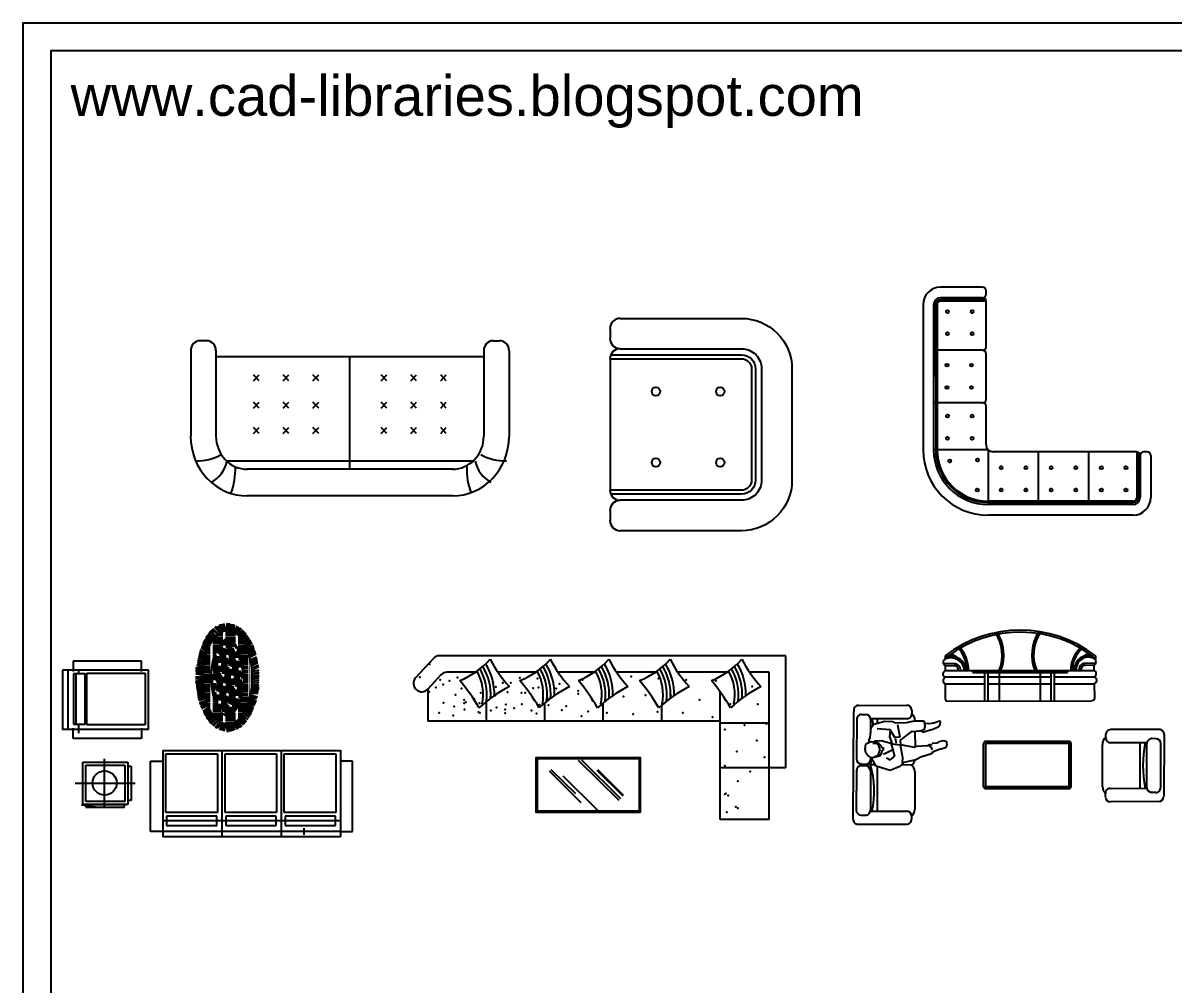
# Model space of a CAD drawing. Header units: inches. Extents: x -0.4 to 42.1, y 14 to 38.8.
# Drawn here: x -0.4 to 13.48, y 27.17 to 38.77 of the extents above; entities that cross this region are included whole.
import ezdxf

# ---------------------------------------------------------------- set-up
doc = ezdxf.new("R2010")
doc.units = ezdxf.units.IN
doc.header["$MEASUREMENT"] = 0
for name, color, linetype in [('02', 2, 'Continuous'), ('4', 4, 'Continuous'), ('kadrbm', 4, 'Continuous')]:
    doc.layers.add(name, color=color, linetype=linetype)
doc.styles.add('bmmm', font='swissel.ttf')

# ---------------------------------------------------------------- blocks, each defined once
blk = doc.blocks.new('kadrbm')
at = {"layer": 'kadrbm', "color": 4}
blk.add_lwpolyline([(0, 0), (0, 24.797), (21, 24.797), (21, 0), (0, 0)], close=True, dxfattribs=at)
blk.add_lwpolyline([(20.663, 0.326), (20.663, 24.46), (0.337, 24.46), (0.337, 0.326), (20.663, 0.326)], dxfattribs=at)
at = {"layer": 'kadrbm', "color": 211, "true_color": 0xf674fb, "style": 'bmmm'}
blk.add_text('www.cad-libraries.blogspot.com', height=0.48513, dxfattribs=at).set_placement((0.573, 23.677))

msp = doc.modelspace()

# ---------------------------------------------------------------- linework, layer by layer
at = {"layer": '02'}
for p, q in [((11.172, 35.582), (10.665, 35.582)), ((11.214, 35.497), (11.214, 35.54)), ((11.172, 35.455), (10.665, 35.455)), ((11.214, 35.43), (10.665, 35.43)), ((11.214, 35.413), (10.665, 35.413)), ((11.214, 34.864), (11.214, 35.413)), ((10.454, 35.371), (10.455, 33.617)), ((10.581, 35.371), (10.581, 33.617)), ((10.606, 35.371), (10.607, 33.617)), ((10.623, 35.371), (10.624, 33.617)), ((6.68, 35.084), (6.68, 34.963)), ((1.813, 34.937), (1.736, 34.937)), ((5.271, 34.937), (5.348, 34.937)), ((1.622, 34.817), (1.622, 33.785)), ((1.927, 34.745), (5.157, 34.745)), ((5.462, 34.817), (5.462, 33.785)), ((6.68, 34.719), (6.68, 33.134)), ((11.172, 34.822), (10.581, 34.822)), ((11.214, 34.23), (11.214, 34.779)), ((11.172, 34.188), (10.581, 34.188)), ((11.214, 33.681), (11.214, 34.146)), ((11.239, 33.621), (10.576, 33.621)), ((11.239, 33.621), (11.239, 32.96)), ((13.031, 33.597), (11.299, 33.597)), ((11.844, 33.597), (11.844, 32.96)), ((12.449, 33.597), (12.449, 32.96)), ((13.031, 33.597), (13.031, 33.045)), ((13.048, 33.593), (13.048, 33.045)), ((13.158, 33.597), (13.115, 33.597)), ((13.073, 33.554), (13.073, 33.045)), ((13.2, 33.554), (13.2, 33.045)), ((4.779, 33.065), (2.305, 33.065)), ((12.989, 33.002), (11.239, 33.002)), ((12.989, 32.985), (11.239, 32.985)), ((12.989, 32.96), (11.239, 32.96)), ((6.68, 32.89), (6.68, 32.766)), ((12.989, 32.833), (11.243, 32.833)), ((1.994, 31.43), (1.973, 31.515)), ((2.002, 31.429), (1.982, 31.515)), ((2.009, 31.431), (1.989, 31.517)), ((2.016, 31.431), (1.995, 31.516)), ((2.024, 31.432), (2.003, 31.517)), ((2.043, 31.443), (2.023, 31.528)), ((2.051, 31.447), (2.064, 31.534)), ((2.074, 31.442), (2.087, 31.529)), ((2.088, 31.438), (2.101, 31.525)), ((2.109, 31.432), (2.122, 31.519)), ((2.12, 31.432), (2.133, 31.519)), ((2.124, 31.433), (2.137, 31.521)), ((1.888, 31.323), (1.818, 31.377)), ((1.899, 31.342), (1.829, 31.396)), ((1.906, 31.354), (1.836, 31.408)), ((1.919, 31.374), (1.849, 31.428)), ((1.926, 31.377), (1.864, 31.44)), ((1.944, 31.392), (1.883, 31.455)), ((1.955, 31.401), (1.894, 31.464)), ((1.973, 31.414), (1.912, 31.477)), ((1.979, 31.422), (1.918, 31.486)), ((1.981, 31.426), (1.92, 31.49)), ((2.009, 31.384), (1.937, 31.384)), ((1.996, 31.421), (1.945, 31.493)), ((2.009, 31.409), (1.969, 31.409)), ((2.027, 31.434), (2.024, 31.434)), ((2.027, 31.409), (2.024, 31.409)), ((2.027, 31.384), (2.024, 31.384)), ((2.11, 31.434), (2.042, 31.434)), ((2.162, 31.409), (2.042, 31.409)), ((2.162, 31.384), (2.042, 31.384)), ((2.138, 31.422), (2.151, 31.509)), ((2.141, 31.423), (2.185, 31.499)), ((2.147, 31.417), (2.191, 31.493)), ((2.153, 31.413), (2.198, 31.489)), ((2.158, 31.408), (2.202, 31.484)), ((2.164, 31.404), (2.208, 31.48)), ((2.179, 31.384), (2.177, 31.384)), ((2.185, 31.393), (2.23, 31.469)), ((2.186, 31.398), (2.23, 31.474)), ((2.193, 31.384), (2.253, 31.448)), ((2.198, 31.375), (2.258, 31.44)), ((2.211, 31.368), (2.271, 31.432)), ((2.223, 31.355), (2.276, 31.426)), ((2.229, 31.35), (2.281, 31.421)), ((2.239, 31.335), (2.292, 31.411)), ((2.241, 31.329), (2.313, 31.381)), ((1.82, 31.183), (1.747, 31.234)), ((1.827, 31.203), (1.755, 31.253)), ((1.832, 31.217), (1.76, 31.267)), ((1.84, 31.238), (1.768, 31.288)), ((1.845, 31.251), (1.773, 31.301)), ((1.851, 31.265), (1.781, 31.319)), ((1.855, 31.271), (1.786, 31.325)), ((1.859, 31.279), (1.789, 31.333)), ((1.873, 31.295), (1.803, 31.349)), ((1.876, 31.314), (1.806, 31.368)), ((1.88, 31.316), (1.81, 31.369)), ((1.857, 31.234), (1.838, 31.234)), ((1.857, 31.259), (1.849, 31.259)), ((1.874, 31.284), (1.872, 31.284)), ((1.874, 31.259), (1.872, 31.259)), ((1.874, 31.234), (1.872, 31.234)), ((2.162, 31.309), (1.889, 31.309)), ((1.981, 31.284), (1.889, 31.284)), ((1.963, 31.259), (1.889, 31.259)), ((2.002, 31.233), (1.889, 31.234)), ((2.009, 31.334), (1.894, 31.334)), ((2.009, 31.359), (1.913, 31.359)), ((1.964, 31.157), (1.964, 31.259)), ((1.983, 31.081), (1.983, 31.286)), ((2.145, 31.29), (1.986, 31.29)), ((2.002, 31.005), (2.002, 31.307)), ((2.16, 31.271), (2.002, 31.271)), ((2.021, 30.928), (2.021, 31.233)), ((2.027, 31.359), (2.024, 31.359)), ((2.027, 31.334), (2.024, 31.334)), ((2.078, 31.328), (2.028, 31.328)), ((2.04, 31.309), (2.04, 31.334)), ((2.162, 31.359), (2.042, 31.359)), ((2.059, 31.233), (2.059, 31.34)), ((2.078, 31.157), (2.078, 31.339)), ((2.172, 31.252), (2.078, 31.252)), ((2.162, 31.334), (2.093, 31.334)), ((2.097, 31.081), (2.097, 31.332)), ((2.116, 31.005), (2.116, 31.309)), ((2.135, 30.928), (2.135, 31.233)), ((2.162, 31.284), (2.15, 31.284)), ((2.183, 31.233), (2.154, 31.233)), ((2.173, 31.233), (2.173, 31.251)), ((2.179, 31.359), (2.177, 31.359)), ((2.179, 31.334), (2.177, 31.334)), ((2.179, 31.309), (2.177, 31.309)), ((2.179, 31.284), (2.177, 31.284)), ((2.179, 31.259), (2.177, 31.259)), ((2.218, 31.359), (2.194, 31.359)), ((2.238, 31.334), (2.194, 31.334)), ((2.255, 31.309), (2.194, 31.309)), ((2.269, 31.284), (2.194, 31.284)), ((2.282, 31.259), (2.194, 31.259)), ((2.293, 31.234), (2.194, 31.234)), ((2.253, 31.309), (2.325, 31.36)), ((2.26, 31.297), (2.332, 31.348)), ((2.271, 31.277), (2.342, 31.329)), ((2.278, 31.27), (2.35, 31.321)), ((2.282, 31.268), (2.353, 31.319)), ((2.286, 31.257), (2.357, 31.308)), ((2.294, 31.239), (2.366, 31.291)), ((2.299, 31.228), (2.378, 31.267)), ((2.304, 31.209), (2.383, 31.248)), ((2.309, 31.196), (2.388, 31.235)), ((1.79, 31.069), (1.712, 31.11)), ((1.795, 31.089), (1.717, 31.13)), ((1.799, 31.104), (1.721, 31.145)), ((1.804, 31.126), (1.726, 31.167)), ((1.808, 31.139), (1.73, 31.18)), ((1.813, 31.162), (1.736, 31.204)), ((1.857, 31.109), (1.797, 31.109)), ((1.857, 31.134), (1.804, 31.134)), ((1.857, 31.159), (1.811, 31.159)), ((1.857, 31.184), (1.819, 31.184)), ((1.857, 31.209), (1.828, 31.209)), ((1.874, 31.209), (1.872, 31.209)), ((1.874, 31.184), (1.872, 31.184)), ((1.874, 31.159), (1.872, 31.159)), ((1.874, 31.134), (1.872, 31.134)), ((1.874, 31.109), (1.872, 31.109)), ((1.936, 31.209), (1.889, 31.209)), ((1.925, 31.184), (1.889, 31.184)), ((1.916, 31.159), (1.889, 31.159)), ((1.908, 31.134), (1.889, 31.134)), ((1.901, 31.109), (1.889, 31.109)), ((2.078, 31.1), (1.898, 31.1)), ((2.002, 31.119), (1.903, 31.119)), ((1.906, 30.928), (1.906, 31.129)), ((1.925, 31.138), (1.909, 31.138)), ((2.209, 31.176), (1.925, 31.176)), ((1.925, 30.852), (1.925, 31.157)), ((2.154, 31.195), (1.93, 31.195)), ((2.078, 31.214), (1.939, 31.214)), ((2.216, 31.157), (2.002, 31.157)), ((2.04, 30.852), (2.04, 31.157)), ((2.222, 31.138), (2.078, 31.138)), ((2.154, 30.852), (2.154, 31.157)), ((2.228, 31.119), (2.154, 31.119)), ((2.192, 31.157), (2.192, 31.215)), ((2.303, 31.209), (2.195, 31.209)), ((2.312, 31.184), (2.206, 31.184)), ((2.211, 31.081), (2.211, 31.17)), ((2.314, 31.159), (2.215, 31.159)), ((2.314, 31.134), (2.224, 31.134)), ((2.23, 31.005), (2.23, 31.111)), ((2.233, 31.1), (2.23, 31.1)), ((2.314, 31.109), (2.231, 31.109)), ((2.314, 31.177), (2.393, 31.216)), ((2.321, 31.163), (2.401, 31.202)), ((2.326, 31.141), (2.405, 31.18)), ((2.327, 31.144), (2.406, 31.183)), ((2.332, 31.109), (2.329, 31.109)), ((2.331, 31.122), (2.41, 31.161)), ((2.338, 31.087), (2.417, 31.126)), ((2.343, 31.068), (2.422, 31.107)), ((2.343, 31.061), (2.423, 31.099)), ((1.113, 30.964), (0.075, 30.964)), ((0.075, 30.964), (0.075, 30.249)), ((0.144, 30.249), (0.144, 30.964)), ((1.029, 31.072), (0.206, 31.072)), ((0.206, 31.072), (0.206, 30.948)), ((0.272, 30.918), (0.272, 30.964)), ((1.029, 30.948), (1.029, 31.072)), ((1.113, 30.249), (1.113, 30.964)), ((1.771, 30.946), (1.684, 30.964)), ((1.772, 30.965), (1.685, 30.983)), ((1.771, 30.96), (1.685, 30.978)), ((1.772, 30.978), (1.686, 30.997)), ((1.774, 30.984), (1.696, 31.025)), ((1.778, 30.995), (1.701, 31.036)), ((1.783, 31.019), (1.705, 31.06)), ((1.784, 31.044), (1.706, 31.085)), ((1.857, 30.959), (1.774, 30.959)), ((1.857, 30.984), (1.777, 30.984)), ((1.857, 31.009), (1.779, 31.009)), ((1.857, 31.034), (1.783, 31.034)), ((1.857, 31.059), (1.787, 31.059)), ((1.857, 31.084), (1.792, 31.084)), ((1.874, 31.084), (1.872, 31.084)), ((1.874, 31.059), (1.872, 31.059)), ((1.874, 31.034), (1.872, 31.034)), ((1.874, 31.009), (1.872, 31.009)), ((1.874, 30.984), (1.872, 30.984)), ((1.874, 30.959), (1.872, 30.959)), ((2.154, 30.966), (1.875, 30.966)), ((2.078, 30.986), (1.877, 30.986)), ((2.002, 31.005), (1.88, 31.005)), ((1.925, 31.024), (1.882, 31.024)), ((1.887, 31.005), (1.887, 31.051)), ((1.894, 31.084), (1.889, 31.084)), ((2.154, 31.081), (1.893, 31.081)), ((2.23, 31.062), (1.925, 31.062)), ((1.944, 30.776), (1.944, 31.081)), ((1.964, 30.7), (1.964, 31.005)), ((2.246, 31.043), (2.002, 31.043)), ((2.059, 30.776), (2.059, 31.081)), ((2.249, 31.024), (2.078, 31.024)), ((2.078, 30.7), (2.078, 31.005)), ((2.252, 31.005), (2.154, 31.005)), ((2.173, 30.776), (2.173, 31.081)), ((2.192, 30.7), (2.192, 31.005)), ((2.314, 30.984), (2.23, 30.986)), ((2.314, 31.084), (2.237, 31.084)), ((2.314, 31.059), (2.242, 31.059)), ((2.314, 31.034), (2.247, 31.034)), ((2.249, 30.928), (2.249, 31.021)), ((2.314, 31.009), (2.251, 31.009)), ((2.314, 30.959), (2.257, 30.959)), ((2.332, 31.084), (2.329, 31.084)), ((2.332, 31.059), (2.329, 31.059)), ((2.332, 31.034), (2.329, 31.034)), ((2.332, 31.009), (2.329, 31.009)), ((2.332, 30.984), (2.329, 30.984)), ((2.332, 30.959), (2.329, 30.959)), ((2.348, 31.034), (2.347, 31.034)), ((2.352, 31.009), (2.347, 31.009)), ((2.355, 30.984), (2.347, 30.984)), ((2.357, 30.959), (2.347, 30.959)), ((2.349, 31.042), (2.428, 31.08)), ((2.349, 31.034), (2.428, 31.073)), ((2.354, 31.015), (2.433, 31.054)), ((2.359, 30.987), (2.438, 31.026)), ((2.361, 30.948), (2.447, 30.969)), ((2.364, 30.968), (2.444, 31.007)), ((0.351, 30.918), (0.21, 30.918)), ((0.21, 30.918), (0.21, 30.311)), ((0.242, 30.311), (0.242, 30.916)), ((0.351, 30.311), (0.351, 30.918)), ((0.369, 30.927), (1.075, 30.927)), ((0.369, 30.305), (0.369, 30.927)), ((1.075, 30.927), (1.075, 30.305)), ((1.767, 30.884), (1.679, 30.88)), ((1.764, 30.845), (1.679, 30.822)), ((1.769, 30.86), (1.681, 30.856)), ((1.767, 30.83), (1.682, 30.807)), ((1.772, 30.87), (1.683, 30.866)), ((1.768, 30.849), (1.683, 30.825)), ((1.768, 30.823), (1.683, 30.799)), ((1.771, 30.929), (1.685, 30.947)), ((1.772, 30.901), (1.686, 30.92)), ((1.773, 30.915), (1.687, 30.933)), ((1.857, 30.884), (1.771, 30.884)), ((1.857, 30.859), (1.771, 30.859)), ((1.857, 30.909), (1.772, 30.909)), ((1.857, 30.834), (1.772, 30.834)), ((1.857, 30.934), (1.773, 30.934)), ((2.002, 30.89), (1.871, 30.89)), ((2.078, 30.871), (1.871, 30.871)), ((2.154, 30.852), (1.871, 30.852)), ((1.873, 30.934), (1.872, 30.934)), ((1.925, 30.909), (1.872, 30.909)), ((1.872, 30.834), (1.872, 30.834)), ((1.887, 30.701), (1.887, 30.852)), ((2.23, 30.947), (1.925, 30.947)), ((2.23, 30.833), (1.925, 30.833)), ((1.983, 30.624), (1.983, 30.928)), ((2.259, 30.928), (2.002, 30.928)), ((2.002, 30.547), (2.002, 30.852)), ((2.314, 30.909), (2.078, 30.909)), ((2.097, 30.624), (2.097, 30.928)), ((2.116, 30.547), (2.116, 30.852)), ((2.26, 30.89), (2.154, 30.89)), ((2.211, 30.624), (2.211, 30.928)), ((2.26, 30.871), (2.23, 30.871)), ((2.23, 30.641), (2.23, 30.852)), ((2.314, 30.934), (2.258, 30.934)), ((2.314, 30.834), (2.259, 30.834)), ((2.314, 30.884), (2.26, 30.884)), ((2.314, 30.859), (2.26, 30.859)), ((2.332, 30.934), (2.329, 30.934)), ((2.332, 30.909), (2.329, 30.909)), ((2.332, 30.884), (2.329, 30.884)), ((2.332, 30.859), (2.329, 30.859)), ((2.332, 30.834), (2.329, 30.834)), ((2.359, 30.934), (2.347, 30.934)), ((2.36, 30.909), (2.347, 30.909)), ((2.36, 30.884), (2.347, 30.884)), ((2.36, 30.859), (2.347, 30.859)), ((2.359, 30.834), (2.347, 30.834)), ((2.361, 30.924), (2.447, 30.945)), ((2.361, 30.91), (2.447, 30.931)), ((2.361, 30.888), (2.447, 30.909)), ((2.361, 30.872), (2.447, 30.894)), ((2.361, 30.852), (2.447, 30.873)), ((2.361, 30.826), (2.447, 30.847)), ((2.361, 30.802), (2.447, 30.823)), ((11.055, 30.934), (11.055, 30.954)), ((11.055, 30.954), (12.195, 30.954)), ((11.055, 30.934), (12.195, 30.934)), ((11.201, 30.59), (11.201, 30.934)), ((11.241, 30.59), (11.241, 30.934)), ((12.001, 30.592), (12.001, 30.934)), ((12.041, 30.592), (12.041, 30.934)), ((12.195, 30.934), (12.195, 30.954)), ((1.77, 30.805), (1.683, 30.791)), ((1.775, 30.782), (1.687, 30.768)), ((1.776, 30.791), (1.689, 30.778)), ((1.775, 30.776), (1.691, 30.751)), ((1.777, 30.762), (1.692, 30.737)), ((1.777, 30.754), (1.695, 30.721)), ((1.78, 30.757), (1.699, 30.725)), ((1.781, 30.739), (1.699, 30.706)), ((1.786, 30.716), (1.702, 30.691)), ((1.788, 30.702), (1.703, 30.677)), ((1.788, 30.689), (1.703, 30.664)), ((1.79, 30.686), (1.706, 30.661)), ((1.857, 30.809), (1.773, 30.809)), ((1.857, 30.784), (1.775, 30.784)), ((1.857, 30.759), (1.778, 30.759)), ((1.857, 30.734), (1.781, 30.734)), ((1.857, 30.709), (1.784, 30.709)), ((1.857, 30.684), (1.789, 30.684)), ((1.873, 30.809), (1.872, 30.809)), ((1.874, 30.784), (1.872, 30.784)), ((1.874, 30.759), (1.872, 30.759)), ((1.874, 30.734), (1.872, 30.734)), ((1.874, 30.709), (1.872, 30.709)), ((1.874, 30.684), (1.872, 30.684)), ((1.925, 30.795), (1.874, 30.795)), ((2.002, 30.776), (1.876, 30.776)), ((2.078, 30.757), (1.878, 30.757)), ((2.154, 30.738), (1.881, 30.738)), ((1.891, 30.684), (1.889, 30.684)), ((1.925, 30.681), (1.891, 30.681)), ((1.906, 30.623), (1.906, 30.776)), ((2.23, 30.719), (1.925, 30.719)), ((1.925, 30.568), (1.925, 30.7)), ((2.258, 30.814), (2.002, 30.814)), ((2.244, 30.7), (2.002, 30.7)), ((2.021, 30.471), (2.021, 30.776)), ((2.04, 30.418), (2.04, 30.7)), ((2.257, 30.795), (2.078, 30.795)), ((2.24, 30.681), (2.078, 30.681)), ((2.135, 30.471), (2.135, 30.776)), ((2.255, 30.776), (2.154, 30.776)), ((2.154, 30.473), (2.154, 30.7)), ((2.253, 30.757), (2.23, 30.757)), ((2.314, 30.684), (2.241, 30.684)), ((2.314, 30.709), (2.246, 30.709)), ((2.249, 30.731), (2.249, 30.776)), ((2.314, 30.734), (2.25, 30.734)), ((2.314, 30.759), (2.253, 30.759)), ((2.314, 30.784), (2.256, 30.784)), ((2.314, 30.809), (2.258, 30.809)), ((2.332, 30.809), (2.329, 30.809)), ((2.332, 30.784), (2.329, 30.784)), ((2.332, 30.759), (2.329, 30.759)), ((2.332, 30.734), (2.329, 30.734)), ((2.332, 30.709), (2.329, 30.709)), ((2.332, 30.684), (2.329, 30.684)), ((2.343, 30.686), (2.431, 30.683)), ((2.346, 30.699), (2.434, 30.696)), ((2.358, 30.809), (2.347, 30.809)), ((2.356, 30.784), (2.347, 30.784)), ((2.354, 30.759), (2.347, 30.759)), ((2.351, 30.734), (2.347, 30.734)), ((2.347, 30.709), (2.347, 30.709)), ((2.35, 30.712), (2.438, 30.709)), ((2.353, 30.725), (2.441, 30.722)), ((2.358, 30.742), (2.446, 30.739)), ((2.359, 30.778), (2.445, 30.799)), ((2.359, 30.747), (2.447, 30.744)), ((2.361, 30.766), (2.447, 30.787)), ((2.361, 30.761), (2.449, 30.758)), ((1.791, 30.671), (1.707, 30.646)), ((1.792, 30.659), (1.709, 30.63)), ((1.795, 30.638), (1.712, 30.608)), ((1.796, 30.646), (1.713, 30.616)), ((1.798, 30.631), (1.715, 30.601)), ((1.802, 30.623), (1.719, 30.593)), ((1.728, 30.569), (1.809, 30.602)), ((1.73, 30.562), (1.811, 30.595)), ((1.734, 30.548), (1.815, 30.58)), ((1.816, 30.56), (1.739, 30.518)), ((1.826, 30.549), (1.749, 30.507)), ((1.828, 30.54), (1.751, 30.498)), ((1.857, 30.659), (1.794, 30.659)), ((1.857, 30.634), (1.8, 30.634)), ((1.857, 30.609), (1.806, 30.609)), ((1.857, 30.584), (1.814, 30.584)), ((1.857, 30.559), (1.822, 30.559)), ((1.874, 30.659), (1.872, 30.659)), ((1.874, 30.634), (1.872, 30.634)), ((1.874, 30.609), (1.872, 30.609)), ((1.874, 30.584), (1.872, 30.584)), ((1.874, 30.559), (1.872, 30.559)), ((2.002, 30.662), (1.889, 30.659)), ((1.903, 30.634), (1.889, 30.634)), ((1.911, 30.609), (1.889, 30.609)), ((1.919, 30.584), (1.889, 30.584)), ((1.929, 30.559), (1.889, 30.559)), ((2.078, 30.643), (1.901, 30.643)), ((2.154, 30.624), (1.906, 30.624)), ((2.219, 30.605), (1.925, 30.605)), ((2.002, 30.547), (1.934, 30.547)), ((1.944, 30.526), (1.944, 30.624)), ((1.964, 30.493), (1.964, 30.547)), ((2.314, 30.584), (2.002, 30.585)), ((2.059, 30.412), (2.059, 30.624)), ((2.205, 30.566), (2.078, 30.566)), ((2.078, 30.413), (2.078, 30.547)), ((2.314, 30.659), (2.154, 30.662)), ((2.197, 30.547), (2.154, 30.547)), ((2.173, 30.501), (2.173, 30.624)), ((2.192, 30.537), (2.192, 30.547)), ((2.309, 30.559), (2.202, 30.559)), ((2.314, 30.609), (2.221, 30.609)), ((2.314, 30.634), (2.228, 30.634)), ((2.231, 30.643), (2.23, 30.643)), ((2.303, 30.541), (2.375, 30.49)), ((2.308, 30.559), (2.38, 30.508)), ((2.312, 30.57), (2.393, 30.536)), ((2.313, 30.58), (2.394, 30.546)), ((2.322, 30.592), (2.403, 30.557)), ((2.328, 30.609), (2.405, 30.565)), ((2.332, 30.659), (2.329, 30.659)), ((2.332, 30.634), (2.329, 30.634)), ((2.331, 30.615), (2.408, 30.572)), ((2.334, 30.634), (2.411, 30.59)), ((2.336, 30.655), (2.42, 30.63)), ((2.336, 30.645), (2.42, 30.62)), ((2.337, 30.629), (2.414, 30.586)), ((2.343, 30.667), (2.428, 30.642)), ((1.837, 30.52), (1.768, 30.466)), ((1.845, 30.499), (1.775, 30.445)), ((1.848, 30.492), (1.779, 30.438)), ((1.851, 30.486), (1.781, 30.432)), ((1.855, 30.48), (1.786, 30.426)), ((1.859, 30.472), (1.789, 30.418)), ((1.873, 30.455), (1.803, 30.402)), ((1.876, 30.437), (1.806, 30.383)), ((1.88, 30.435), (1.81, 30.381)), ((1.888, 30.428), (1.818, 30.374)), ((1.899, 30.409), (1.829, 30.355)), ((1.857, 30.534), (1.831, 30.534)), ((1.857, 30.509), (1.842, 30.509)), ((1.857, 30.484), (1.854, 30.484)), ((1.874, 30.534), (1.872, 30.534)), ((1.874, 30.509), (1.872, 30.509)), ((1.874, 30.484), (1.872, 30.484)), ((1.874, 30.459), (1.872, 30.459)), ((1.941, 30.534), (1.889, 30.534)), ((2.154, 30.509), (1.889, 30.509)), ((1.969, 30.484), (1.889, 30.484)), ((1.989, 30.459), (1.889, 30.459)), ((2.009, 30.434), (1.889, 30.434)), ((2.009, 30.409), (1.9, 30.409)), ((2.078, 30.528), (1.943, 30.528)), ((2.166, 30.49), (1.965, 30.49)), ((1.983, 30.466), (1.983, 30.471)), ((2.153, 30.471), (2.002, 30.471)), ((2.027, 30.409), (2.024, 30.409)), ((2.162, 30.409), (2.042, 30.409)), ((2.078, 30.414), (2.05, 30.414)), ((2.137, 30.452), (2.078, 30.452)), ((2.097, 30.42), (2.097, 30.471)), ((2.162, 30.434), (2.117, 30.434)), ((2.162, 30.459), (2.143, 30.459)), ((2.179, 30.509), (2.177, 30.509)), ((2.179, 30.484), (2.177, 30.484)), ((2.179, 30.459), (2.177, 30.459)), ((2.179, 30.434), (2.177, 30.434)), ((2.179, 30.409), (2.177, 30.409)), ((2.3, 30.534), (2.194, 30.534)), ((2.289, 30.509), (2.194, 30.509)), ((2.277, 30.484), (2.194, 30.484)), ((2.264, 30.459), (2.194, 30.459)), ((2.249, 30.434), (2.194, 30.434)), ((2.231, 30.409), (2.194, 30.409)), ((2.229, 30.401), (2.281, 30.33)), ((2.239, 30.416), (2.291, 30.345)), ((2.24, 30.411), (2.292, 30.34)), ((2.241, 30.421), (2.313, 30.37)), ((2.253, 30.442), (2.325, 30.391)), ((2.26, 30.454), (2.332, 30.402)), ((2.271, 30.474), (2.342, 30.422)), ((2.278, 30.481), (2.35, 30.43)), ((2.282, 30.483), (2.353, 30.432)), ((2.284, 30.502), (2.356, 30.45)), ((2.29, 30.514), (2.362, 30.463)), ((2.293, 30.523), (2.365, 30.471)), ((2.297, 30.529), (2.369, 30.477)), ((2.3, 30.535), (2.371, 30.483)), ((0.206, 30.141), (0.206, 30.265)), ((0.21, 30.311), (0.351, 30.311)), ((0.272, 30.204), (0.272, 30.311)), ((1.075, 30.305), (0.369, 30.305)), ((1.029, 30.265), (1.029, 30.141)), ((1.906, 30.397), (1.836, 30.343)), ((1.919, 30.377), (1.849, 30.323)), ((1.926, 30.374), (1.864, 30.311)), ((1.944, 30.359), (1.883, 30.296)), ((1.955, 30.35), (1.894, 30.287)), ((1.973, 30.337), (1.912, 30.274)), ((1.979, 30.328), (1.918, 30.265)), ((1.981, 30.325), (1.92, 30.261)), ((2.009, 30.384), (1.921, 30.384)), ((1.996, 30.33), (1.945, 30.258)), ((2.009, 30.359), (1.948, 30.359)), ((1.994, 30.321), (1.973, 30.236)), ((2.002, 30.322), (1.982, 30.236)), ((2.009, 30.334), (1.984, 30.334)), ((2.009, 30.32), (1.989, 30.234)), ((2.016, 30.32), (1.995, 30.234)), ((2.024, 30.319), (2.003, 30.234)), ((2.043, 30.308), (2.023, 30.223)), ((2.027, 30.384), (2.024, 30.384)), ((2.027, 30.359), (2.024, 30.359)), ((2.027, 30.334), (2.024, 30.334)), ((2.162, 30.384), (2.042, 30.384)), ((2.162, 30.359), (2.042, 30.359)), ((2.148, 30.334), (2.042, 30.334)), ((2.051, 30.304), (2.064, 30.216)), ((2.074, 30.309), (2.087, 30.222)), ((2.088, 30.313), (2.101, 30.225)), ((2.109, 30.319), (2.122, 30.232)), ((2.12, 30.319), (2.133, 30.232)), ((2.138, 30.329), (2.151, 30.242)), ((2.141, 30.328), (2.185, 30.252)), ((2.147, 30.334), (2.191, 30.258)), ((2.153, 30.338), (2.198, 30.262)), ((2.158, 30.343), (2.202, 30.267)), ((2.164, 30.347), (2.208, 30.271)), ((2.179, 30.384), (2.177, 30.384)), ((2.179, 30.359), (2.177, 30.359)), ((2.185, 30.358), (2.23, 30.282)), ((2.186, 30.353), (2.23, 30.277)), ((2.193, 30.367), (2.253, 30.303)), ((2.21, 30.384), (2.194, 30.384)), ((2.198, 30.375), (2.258, 30.311)), ((2.211, 30.383), (2.271, 30.318)), ((2.223, 30.395), (2.276, 30.325)), ((1.113, 30.249), (0.075, 30.249)), ((1.029, 30.141), (0.206, 30.141)), ((1.285, 29.993), (1.285, 28.954)), ((1.285, 29.993), (3.428, 29.993)), ((1.999, 30), (1.999, 28.954)), ((2.714, 30), (2.714, 28.954)), ((3.428, 30), (3.428, 28.954)), ((0.321, 29.853), (0.863, 29.853)), ((0.321, 29.345), (0.321, 29.853)), ((0.584, 29.316), (0.584, 29.893)), ((0.863, 29.853), (0.863, 29.345)), ((1.138, 29.865), (1.285, 29.865)), ((1.138, 29.018), (1.138, 29.865)), ((1.322, 29.248), (1.322, 29.954)), ((1.322, 29.954), (1.944, 29.954)), ((1.944, 29.954), (1.944, 29.248)), ((2.037, 29.248), (2.037, 29.954)), ((2.037, 29.954), (2.658, 29.954)), ((2.658, 29.954), (2.658, 29.248)), ((2.751, 29.954), (3.373, 29.954)), ((2.751, 29.248), (2.751, 29.954)), ((3.373, 29.954), (3.373, 29.248)), ((3.575, 29.865), (3.428, 29.865)), ((3.575, 29.018), (3.575, 29.865)), ((0.356, 29.818), (0.828, 29.818)), ((0.356, 29.38), (0.356, 29.818)), ((0.828, 29.818), (0.828, 29.38)), ((0.863, 29.806), (0.904, 29.806)), ((0.904, 29.806), (0.904, 29.392)), ((0.228, 29.602), (0.951, 29.602)), ((0.306, 29.338), (0.503, 29.31)), ((0.863, 29.345), (0.321, 29.345)), ((0.828, 29.38), (0.356, 29.38)), ((0.823, 29.339), (0.356, 29.339)), ((0.356, 29.339), (0.356, 29.31)), ((0.356, 29.31), (0.823, 29.31)), ((0.823, 29.31), (0.823, 29.339)), ((0.904, 29.392), (0.863, 29.392)), ((1.944, 29.248), (1.322, 29.248)), ((1.938, 29.203), (1.331, 29.203)), ((1.331, 29.203), (1.331, 29.09)), ((1.938, 29.09), (1.938, 29.203)), ((2.658, 29.248), (2.037, 29.248)), ((2.652, 29.203), (2.045, 29.203)), ((2.045, 29.203), (2.045, 29.09)), ((2.652, 29.09), (2.652, 29.203)), ((3.373, 29.248), (2.751, 29.248)), ((3.367, 29.203), (2.76, 29.203)), ((2.76, 29.203), (2.76, 29.09)), ((3.367, 29.09), (3.367, 29.203)), ((1.285, 29.018), (1.138, 29.018)), ((1.285, 29.149), (3.428, 29.149)), ((1.285, 29.023), (3.428, 29.023)), ((1.331, 29.09), (1.938, 29.09)), ((2.045, 29.09), (2.652, 29.09)), ((2.76, 29.09), (3.367, 29.09)), ((2.989, 28.978), (2.989, 29.057)), ((3.428, 29.018), (3.575, 29.018)), ((3.428, 28.954), (1.285, 28.954))]:
    msp.add_line(p, q, dxfattribs=at)
for points in [[(6.801, 35.206), (8.264, 35.206, -0.414214), (8.874, 34.597), (8.874, 33.256, -0.414214), (8.264, 32.646), (6.801, 32.646)], [(6.68, 34.719), (8.264, 34.719, -0.414214), (8.386, 34.597), (8.386, 33.256, -0.414214), (8.264, 33.134), (6.68, 33.134)], [(6.69, 34.767), (8.264, 34.767, -0.414214), (8.435, 34.597), (8.435, 33.256, -0.414214), (8.264, 33.085), (6.69, 33.085)], [(6.801, 34.841), (8.264, 34.841, -0.414214), (8.508, 34.597), (8.508, 33.256, -0.414214), (8.264, 33.012), (6.801, 33.012)]]:
    msp.add_lwpolyline(points, format="xyb", dxfattribs=at)
msp.add_lwpolyline([(7.048, 29.251), (7.048, 29.908), (5.784, 29.908), (5.784, 29.251)], close=True, dxfattribs=at)
for centre, radius in [((10.75, 35.289), 0.0177), ((11.047, 35.289), 0.0177), ((10.75, 35.021), 0.0177), ((11.047, 35.021), 0.0177), ((10.743, 34.642), 0.0177), ((11.04, 34.642), 0.0177), ((7.233, 34.325), 0.051), ((8.009, 34.325), 0.051), ((10.743, 34.373), 0.0177), ((11.04, 34.373), 0.0177), ((10.75, 34.029), 0.0177), ((11.047, 34.029), 0.0177), ((10.75, 33.761), 0.0177), ((11.047, 33.761), 0.0177), ((7.233, 33.468), 0.051), ((8.009, 33.468), 0.051), ((10.778, 33.487), 0.0177), ((11.111, 33.499), 0.0177), ((11.396, 33.405), 0.0177), ((11.693, 33.405), 0.0177), ((12.001, 33.405), 0.0177), ((12.298, 33.405), 0.0177), ((12.605, 33.405), 0.0177), ((12.902, 33.405), 0.0177), ((11.109, 33.136), 0.0177), ((11.396, 33.136), 0.0177), ((11.693, 33.136), 0.0177), ((12.001, 33.136), 0.0177), ((12.298, 33.136), 0.0177), ((12.605, 33.136), 0.0177), ((12.902, 33.136), 0.0177), ((0.584, 29.602), 0.146)]:
    msp.add_circle(centre, radius, dxfattribs=at)
for centre, radius, start, end in [((10.665, 35.371), 0.211, 90, 180), ((11.172, 35.54), 0.0422, 0, 90), ((10.665, 35.371), 0.0845, 90, 180), ((10.665, 35.371), 0.0591, 90, 180), ((10.665, 35.371), 0.0422, 90, 180), ((11.172, 35.497), 0.0422, 270, 0), ((11.172, 35.413), 0.0422, 0, 90), ((6.801, 35.084), 0.122, 90, 180), ((6.801, 34.963), 0.122, 180, 270), ((11.172, 34.864), 0.0422, 270, 0), ((6.801, 34.719), 0.122, 90, 180), ((11.172, 34.779), 0.0422, 0, 90), ((11.172, 34.23), 0.0422, 270, 0), ((11.172, 34.146), 0.0422, 0, 90), ((11.243, 33.621), 0.788, 180, 270), ((11.243, 33.621), 0.661, 180, 269.7156), ((11.243, 33.621), 0.636, 180, 269.7043), ((11.243, 33.621), 0.619, 180, 269.6962), ((11.299, 33.681), 0.0845, 180, 270), ((13.031, 33.554), 0.0422, 0, 90), ((13.115, 33.554), 0.0422, 90, 180), ((13.158, 33.554), 0.0422, 0, 90), ((6.801, 33.134), 0.122, 180, 270), ((12.989, 33.045), 0.0422, 270, 0), ((12.989, 33.045), 0.211, 270, 0), ((12.989, 33.045), 0.0591, 270, 0), ((12.989, 33.045), 0.0845, 270, 0), ((6.801, 32.89), 0.122, 90, 180), ((6.801, 32.768), 0.122, 180, 270)]:
    msp.add_arc(centre, radius, start, end, dxfattribs=at)
for centre, major_axis, start_param, end_param in [((1.736, 34.817), (0, 0.12), 6.283185, 7.853982), ((1.813, 34.817), (0, 0.12), 4.712389, 6.283185), ((5.271, 34.817), (0, 0.12), 0, 1.570796), ((5.348, 34.817), (0, 0.12), 4.712389, 6.283185), ((2.305, 33.785), (0, 0.72), 1.570796, 3.141593), ((4.779, 33.785), (0, 0.72), 3.141593, 4.712389)]:
    msp.add_ellipse(centre, major_axis=major_axis, ratio=0.94955, start_param=start_param, end_param=end_param, dxfattribs=at)
msp.add_ellipse((2.066, 30.876), major_axis=(0, -0.564), ratio=0.521897, dxfattribs=at)
msp.add_open_spline([(2.066, 30.412), (2.068, 30.412), (2.07, 30.412), (2.074, 30.412), (2.075, 30.412), (2.078, 30.413), (2.079, 30.413), (2.083, 30.414), (2.084, 30.415), (2.088, 30.416), (2.09, 30.417), (2.096, 30.42), (2.1, 30.422), (2.107, 30.426), (2.11, 30.429), (2.117, 30.434), (2.12, 30.436), (2.127, 30.443), (2.131, 30.446), (2.138, 30.454), (2.142, 30.458), (2.15, 30.467), (2.154, 30.473), (2.162, 30.484), (2.165, 30.489), (2.172, 30.5), (2.176, 30.506), (2.183, 30.518), (2.186, 30.525), (2.193, 30.54), (2.197, 30.547), (2.205, 30.567), (2.21, 30.579), (2.22, 30.605), (2.224, 30.619), (2.232, 30.647), (2.236, 30.662), (2.242, 30.691), (2.245, 30.707), (2.25, 30.738), (2.253, 30.754), (2.256, 30.789), (2.258, 30.808), (2.26, 30.852), (2.26, 30.877), (2.259, 30.92), (2.258, 30.939), (2.255, 30.977), (2.253, 30.996), (2.248, 31.032), (2.244, 31.05), (2.237, 31.085), (2.233, 31.102), (2.223, 31.136), (2.218, 31.152), (2.206, 31.183), (2.2, 31.198), (2.187, 31.226), (2.18, 31.238), (2.166, 31.262), (2.159, 31.272), (2.147, 31.288), (2.142, 31.294), (2.134, 31.303), (2.13, 31.307), (2.123, 31.314), (2.119, 31.317), (2.112, 31.322), (2.108, 31.325), (2.1, 31.33), (2.096, 31.332), (2.09, 31.335), (2.088, 31.336), (2.084, 31.337), (2.082, 31.338), (2.079, 31.339), (2.078, 31.339), (2.075, 31.34), (2.074, 31.34), (2.073, 31.34), (2.072, 31.34), (2.069, 31.34), (2.068, 31.34), (2.066, 31.34), (2.065, 31.34), (2.063, 31.34), (2.062, 31.34), (2.06, 31.34), (2.058, 31.34), (2.054, 31.339), (2.053, 31.339), (2.05, 31.338), (2.048, 31.338), (2.043, 31.336), (2.038, 31.334), (2.031, 31.33), (2.027, 31.328), (2.021, 31.323), (2.017, 31.321), (2.01, 31.315), (2.006, 31.312), (2, 31.305), (1.997, 31.302), (1.991, 31.296), (1.988, 31.292), (1.979, 31.282), (1.974, 31.274), (1.964, 31.26), (1.959, 31.253), (1.951, 31.238), (1.947, 31.23), (1.938, 31.214), (1.934, 31.205), (1.927, 31.187), (1.923, 31.177), (1.913, 31.152), (1.908, 31.135), (1.899, 31.105), (1.896, 31.091), (1.889, 31.063), (1.887, 31.048), (1.882, 31.019), (1.879, 31.004), (1.875, 30.97), (1.874, 30.951), (1.872, 30.913), (1.871, 30.894), (1.871, 30.856), (1.872, 30.837), (1.874, 30.799), (1.876, 30.78), (1.88, 30.743), (1.883, 30.724), (1.889, 30.69), (1.893, 30.673), (1.901, 30.641), (1.905, 30.626), (1.914, 30.6), (1.917, 30.589), (1.925, 30.569), (1.929, 30.559), (1.936, 30.543), (1.94, 30.536), (1.946, 30.522), (1.95, 30.516), (1.957, 30.504), (1.961, 30.498), (1.968, 30.485), (1.972, 30.48), (1.98, 30.47), (1.983, 30.466), (1.99, 30.457), (1.995, 30.451), (2.003, 30.443), (2.007, 30.44), (2.014, 30.433), (2.018, 30.431), (2.025, 30.426), (2.029, 30.423), (2.036, 30.42), (2.039, 30.418), (2.044, 30.416), (2.046, 30.415), (2.049, 30.414), (2.051, 30.414), (2.054, 30.413), (2.056, 30.413), (2.058, 30.412), (2.059, 30.412), (2.061, 30.412), (2.062, 30.412), (2.064, 30.412), (2.065, 30.412), (2.066, 30.412)], degree=3, knots=[0, 0, 0, 0, 0.063665, 0.063665, 0.102199, 0.102199, 0.140732, 0.140732, 0.18676, 0.18676, 0.232788, 0.232788, 0.316119, 0.316119, 0.377694, 0.377694, 0.43927, 0.43927, 0.500845, 0.500845, 0.562421, 0.562421, 0.632668, 0.632668, 0.690811, 0.690811, 0.748953, 0.748953, 0.812773, 0.812773, 0.876592, 0.876592, 0.97368, 0.97368, 1.070768, 1.070768, 1.167855, 1.167855, 1.264943, 1.264943, 1.362031, 1.362031, 1.476035, 1.476035, 1.620127, 1.620127, 1.732357, 1.732357, 1.844587, 1.844587, 1.956816, 1.956816, 2.069046, 2.069046, 2.187641, 2.187641, 2.306236, 2.306236, 2.424831, 2.424831, 2.543425, 2.543425, 2.626568, 2.626568, 2.688679, 2.688679, 2.750789, 2.750789, 2.821345, 2.821345, 2.908494, 2.908494, 2.957814, 2.957814, 3.007134, 3.007134, 3.0403, 3.0403, 3.065608, 3.065608, 3.090915, 3.090915, 3.133191, 3.133191, 3.158452, 3.158452, 3.183713, 3.183713, 3.234235, 3.234235, 3.275156, 3.275156, 3.316078, 3.316078, 3.413016, 3.413016, 3.477894, 3.477894, 3.542772, 3.542772, 3.60765, 3.60765, 3.659039, 3.659039, 3.710428, 3.710428, 3.800915, 3.800915, 3.874574, 3.874574, 3.948232, 3.948232, 4.021891, 4.021891, 4.09555, 4.09555, 4.214722, 4.214722, 4.306759, 4.306759, 4.398796, 4.398796, 4.490833, 4.490833, 4.602843, 4.602843, 4.714854, 4.714854, 4.826864, 4.826864, 4.938874, 4.938874, 5.050884, 5.050884, 5.157372, 5.157372, 5.26386, 5.26386, 5.34235, 5.34235, 5.42084, 5.42084, 5.480171, 5.480171, 5.539503, 5.539503, 5.602142, 5.602142, 5.670403, 5.670403, 5.721827, 5.721827, 5.799826, 5.799826, 5.864402, 5.864402, 5.928977, 5.928977, 6.00249, 6.00249, 6.069671, 6.069671, 6.117348, 6.117348, 6.165025, 6.165025, 6.198307, 6.198307, 6.227714, 6.227714, 6.257121, 6.257121, 6.283185, 6.283185, 6.283185, 6.283185], dxfattribs=at)
at = {"layer": '4'}
for p, q in [((1.927, 34.822), (1.927, 33.785)), ((3.542, 33.404), (3.542, 34.745)), ((5.157, 34.817), (5.157, 33.785)), ((2.379, 34.452), (2.448, 34.525)), ((2.448, 34.452), (2.379, 34.525)), ((2.807, 34.452), (2.738, 34.525)), ((2.738, 34.452), (2.807, 34.525)), ((3.097, 34.452), (3.166, 34.525)), ((3.166, 34.452), (3.097, 34.525)), ((3.918, 34.452), (3.987, 34.525)), ((3.987, 34.452), (3.918, 34.525)), ((4.346, 34.452), (4.277, 34.525)), ((4.277, 34.452), (4.346, 34.525)), ((4.637, 34.452), (4.705, 34.525)), ((4.705, 34.452), (4.637, 34.525)), ((2.379, 34.123), (2.448, 34.195)), ((2.448, 34.123), (2.379, 34.195)), ((2.738, 34.123), (2.807, 34.195)), ((2.807, 34.123), (2.738, 34.195)), ((3.097, 34.123), (3.166, 34.195)), ((3.166, 34.123), (3.097, 34.195)), ((3.918, 34.123), (3.987, 34.195)), ((3.987, 34.123), (3.918, 34.195)), ((4.277, 34.123), (4.346, 34.195)), ((4.346, 34.123), (4.277, 34.195)), ((4.637, 34.123), (4.705, 34.195)), ((4.705, 34.123), (4.637, 34.195)), ((2.379, 33.818), (2.448, 33.891)), ((2.448, 33.818), (2.379, 33.891)), ((2.738, 33.818), (2.807, 33.891)), ((2.807, 33.818), (2.738, 33.891)), ((3.097, 33.818), (3.166, 33.891)), ((3.166, 33.818), (3.097, 33.891)), ((3.918, 33.818), (3.987, 33.891)), ((3.987, 33.818), (3.918, 33.891)), ((4.277, 33.818), (4.346, 33.891)), ((4.346, 33.818), (4.277, 33.891)), ((4.637, 33.818), (4.705, 33.891)), ((4.705, 33.818), (4.637, 33.891)), ((5.025, 33.483), (2.059, 33.483)), ((4.786, 33.387), (2.298, 33.387)), ((4.55, 31.106), (4.335, 30.87)), ((8.798, 31.138), (4.624, 31.138)), ((8.798, 29.784), (8.798, 31.138)), ((10.706, 31.089), (10.721, 31.095)), ((10.721, 31.137), (10.721, 31.095)), ((10.8, 31.157), (10.848, 31.128)), ((10.848, 31.128), (10.888, 31.104)), ((12.45, 31.168), (12.392, 31.132)), ((12.534, 31.137), (12.534, 31.095)), ((10.7, 31.071), (10.706, 31.089)), ((10.7, 31.05), (10.7, 31.071)), ((10.705, 31.032), (10.7, 31.05)), ((10.701, 31.045), (10.831, 31.042)), ((10.721, 31.019), (10.705, 31.032)), ((10.708, 30.949), (10.722, 30.959)), ((10.712, 31.091), (10.712, 31.092)), ((10.721, 31.019), (10.721, 30.959)), ((10.721, 31.019), (10.83, 31.017)), ((10.721, 30.959), (12.519, 30.959)), ((12.539, 31.049), (12.409, 31.045)), ((12.52, 31.023), (12.41, 31.02)), ((12.519, 31.023), (12.535, 31.036)), ((12.519, 30.959), (12.519, 31.023)), ((12.532, 30.953), (12.519, 30.959)), ((12.54, 31.075), (12.534, 31.093)), ((12.535, 31.036), (12.541, 31.054)), ((12.541, 31.054), (12.54, 31.075)), ((4.638, 30.906), (4.483, 30.735)), ((5.055, 30.938), (4.712, 30.938)), ((5.78, 30.938), (5.327, 30.938)), ((6.485, 30.938), (6.052, 30.938)), ((7.223, 30.938), (6.757, 30.938)), ((8.089, 30.938), (7.496, 30.938)), ((8.598, 30.938), (8.361, 30.938)), ((8.598, 29.164), (8.598, 30.938)), ((10.704, 30.864), (10.696, 30.847)), ((10.696, 30.847), (10.696, 30.829)), ((10.696, 30.829), (10.701, 30.811)), ((10.697, 30.932), (10.708, 30.949)), ((10.697, 30.908), (10.697, 30.932)), ((10.704, 30.891), (10.697, 30.908)), ((10.721, 30.879), (10.704, 30.891)), ((10.721, 30.88), (10.704, 30.864)), ((11.201, 30.879), (10.721, 30.879)), ((12.001, 30.879), (11.241, 30.879)), ((11.371, 30.934), (11.371, 30.589)), ((11.871, 30.589), (11.871, 30.934)), ((12.521, 30.879), (12.041, 30.879)), ((12.52, 30.883), (12.537, 30.895)), ((12.52, 30.884), (12.537, 30.868)), ((12.52, 30.879), (12.52, 30.883)), ((12.521, 30.883), (12.521, 30.879)), ((12.544, 30.936), (12.532, 30.953)), ((12.537, 30.895), (12.544, 30.913)), ((12.537, 30.868), (12.545, 30.852)), ((12.545, 30.834), (12.54, 30.816)), ((12.544, 30.913), (12.544, 30.936)), ((12.545, 30.852), (12.545, 30.834)), ((4.483, 30.735), (4.483, 30.348)), ((8.008, 29.164), (8.008, 30.703)), ((10.701, 30.811), (10.721, 30.798)), ((10.721, 30.799), (10.721, 30.619)), ((10.721, 30.799), (11.201, 30.799)), ((11.241, 30.799), (12.001, 30.799)), ((12.041, 30.799), (12.521, 30.799)), ((12.52, 30.803), (12.52, 30.799)), ((12.52, 30.803), (12.521, 30.624)), ((12.54, 30.816), (12.521, 30.802)), ((12.521, 30.803), (12.521, 30.799)), ((5.188, 30.348), (5.188, 30.585)), ((5.893, 30.348), (5.893, 30.569)), ((6.598, 30.348), (6.598, 30.569)), ((7.303, 30.348), (7.303, 30.54)), ((9.678, 30.539), (10.258, 30.54)), ((10.721, 30.619), (10.73, 30.595)), ((10.73, 30.595), (10.754, 30.589)), ((10.754, 30.589), (12.488, 30.593)), ((12.512, 30.599), (12.488, 30.593)), ((12.521, 30.624), (12.512, 30.599)), ((9.611, 29.165), (9.62, 30.464)), ((9.717, 30.43), (9.763, 30.429)), ((10.318, 30.482), (10.319, 30.441)), ((8.008, 30.348), (4.483, 30.348)), ((8.598, 30.324), (8.008, 30.324)), ((9.655, 30.37), (9.652, 29.893)), ((9.815, 30.151), (9.829, 30.272)), ((10.257, 30.378), (9.819, 30.377)), ((9.822, 30.368), (9.821, 30.204)), ((9.829, 30.272), (9.86, 30.311)), ((9.86, 30.311), (9.994, 30.348)), ((9.903, 30.378), (9.903, 30.323)), ((9.994, 30.348), (10.087, 30.345)), ((10.087, 30.345), (10.125, 30.327)), ((10.125, 30.327), (10.253, 30.332)), ((10.145, 30.307), (10.174, 30.155)), ((10.253, 30.332), (10.353, 30.352)), ((10.353, 30.352), (10.464, 30.351)), ((10.476, 30.285), (10.462, 30.244)), ((10.464, 30.351), (10.471, 30.325)), ((10.471, 30.325), (10.516, 30.321)), ((10.472, 30.32), (10.476, 30.285)), ((10.516, 30.321), (10.565, 30.326)), ((10.551, 30.244), (10.635, 30.28)), ((10.585, 30.325), (10.564, 30.326)), ((10.651, 30.349), (10.585, 30.325)), ((10.635, 30.28), (10.659, 30.309)), ((10.664, 30.345), (10.651, 30.349)), ((10.659, 30.309), (10.664, 30.345)), ((9.801, 30.114), (9.815, 30.151)), ((10.058, 30.244), (9.902, 30.254)), ((10.059, 30.235), (10.05, 30.159)), ((10.05, 30.159), (10.083, 30.076)), ((10.113, 30.152), (10.058, 30.244)), ((10.174, 30.155), (10.113, 30.152)), ((10.118, 30.144), (10.129, 30.083)), ((10.314, 30.223), (10.178, 30.119)), ((10.345, 30.218), (10.314, 30.223)), ((10.433, 30.232), (10.345, 30.218)), ((10.357, 30.22), (10.358, 30.04)), ((10.462, 30.244), (10.411, 30.225)), ((10.452, 30.212), (10.433, 30.232)), ((10.551, 30.244), (10.452, 30.212)), ((12.658, 30.147), (12.658, 30.186)), ((13.302, 30.248), (12.717, 30.246)), ((13.264, 30.137), (13.215, 30.138)), ((13.362, 30.188), (13.358, 29.438)), ((9.755, 30.011), (9.766, 30.07)), ((9.764, 29.968), (9.755, 30.011)), ((9.83, 30.099), (9.766, 30.07)), ((9.801, 30.114), (9.797, 30.088)), ((9.886, 30.097), (9.83, 30.099)), ((9.9, 30.074), (9.85, 30.082)), ((9.85, 30.082), (9.89, 30.082)), ((9.948, 30.112), (9.867, 30.109)), ((9.922, 30.081), (9.886, 30.097)), ((9.89, 30.082), (9.894, 30.092)), ((9.921, 30.049), (9.9, 30.074)), ((9.915, 29.938), (9.939, 30.003)), ((9.939, 30.003), (9.921, 30.049)), ((9.95, 30.051), (9.922, 30.081)), ((10.083, 30.076), (9.948, 30.112)), ((9.961, 30.025), (9.95, 30.051)), ((9.959, 29.968), (9.965, 30.001)), ((9.981, 30.017), (9.961, 30.025)), ((9.965, 30.001), (9.982, 30.011)), ((9.977, 29.952), (10.082, 30.003)), ((9.982, 30.011), (9.981, 30.017)), ((10.115, 29.926), (10.073, 30.074)), ((10.073, 30.074), (10.18, 30.062)), ((10.178, 30.119), (10.184, 30.067)), ((10.18, 30.062), (10.206, 29.909)), ((10.184, 30.067), (10.347, 30.036)), ((10.347, 30.036), (10.373, 30.047)), ((10.373, 30.047), (10.518, 30.054)), ((10.518, 30.054), (10.531, 30.065)), ((10.528, 30.05), (10.553, 30.03)), ((10.531, 30.065), (10.564, 30.068)), ((10.553, 30.03), (10.563, 30.004)), ((10.619, 30.082), (10.565, 30.079)), ((10.568, 29.974), (10.595, 29.99)), ((10.595, 29.99), (10.651, 30.009)), ((10.646, 30.1), (10.619, 30.082)), ((10.697, 30.113), (10.646, 30.1)), ((10.651, 30.009), (10.714, 30.028)), ((10.739, 30.105), (10.697, 30.113)), ((10.714, 30.028), (10.736, 30.04)), ((10.736, 30.04), (10.745, 30.077)), ((10.745, 30.077), (10.739, 30.105)), ((12.619, 29.558), (12.617, 30.068)), ((13.154, 30.089), (12.717, 30.088)), ((13.073, 29.539), (13.073, 30.089)), ((13.154, 29.549), (13.154, 30.078)), ((13.321, 29.547), (13.323, 30.077)), ((6.788, 29.391), (6.298, 29.876)), ((6.809, 29.412), (6.338, 29.879)), ((9.79, 29.935), (9.764, 29.968)), ((9.823, 29.912), (9.79, 29.935)), ((9.82, 29.915), (9.82, 29.878)), ((9.823, 29.912), (9.863, 29.914)), ((9.889, 29.804), (9.831, 29.905)), ((9.863, 29.914), (9.937, 29.933)), ((9.864, 29.919), (9.915, 29.938)), ((9.937, 29.933), (9.959, 29.968)), ((10.015, 29.906), (10.057, 29.884)), ((10.057, 29.884), (10.115, 29.926)), ((10.221, 29.849), (10.173, 29.803)), ((10.206, 29.909), (10.204, 29.847)), ((10.368, 29.882), (10.221, 29.849)), ((10.427, 29.915), (10.368, 29.882)), ((10.556, 29.956), (10.427, 29.915)), ((10.567, 29.975), (10.556, 29.956)), ((6.333, 29.365), (5.949, 29.746)), ((6.266, 29.47), (5.97, 29.763)), ((6.836, 29.445), (6.525, 29.754)), ((6.843, 29.452), (6.532, 29.761)), ((8.798, 29.784), (8.008, 29.784)), ((9.653, 29.753), (9.649, 29.276)), ((9.711, 29.832), (9.76, 29.831)), ((9.714, 29.813), (9.761, 29.812)), ((9.878, 29.822), (9.766, 29.823)), ((9.819, 29.752), (9.819, 29.274)), ((10.058, 29.755), (9.889, 29.804)), ((9.902, 29.8), (9.901, 29.263)), ((10.173, 29.803), (10.058, 29.755)), ((10.317, 29.819), (10.19, 29.82)), ((10.354, 29.741), (10.356, 29.283)), ((6.531, 29.271), (6.114, 29.685)), ((12.655, 29.434), (12.653, 29.476)), ((12.715, 29.538), (13.153, 29.54)), ((13.261, 29.488), (13.211, 29.488)), ((13.259, 29.487), (13.212, 29.489)), ((13.354, 29.438), (13.354, 29.438)), ((13.358, 29.438), (13.354, 29.438)), ((13.294, 29.378), (12.715, 29.376)), ((8.598, 29.164), (8.008, 29.164)), ((9.708, 29.215), (9.758, 29.214)), ((9.819, 29.263), (10.256, 29.264)), ((10.315, 29.204), (10.315, 29.165)), ((9.671, 29.105), (10.255, 29.105))]:
    msp.add_line(p, q, dxfattribs=at)
msp.add_lwpolyline([(11.22, 30.108), (12.203, 30.108, -0.414214), (12.238, 30.073), (12.238, 29.566, -0.414214), (12.203, 29.531), (11.22, 29.531, -0.414214), (11.185, 29.566), (11.185, 30.073, -0.414214)], format="xyb", close=True, dxfattribs=at)
for points in [[(11.21, 30.083), (12.213, 30.083), (12.213, 29.556), (11.21, 29.556)], [(7.033, 29.266), (7.033, 29.893), (5.799, 29.893), (5.799, 29.266)]]:
    msp.add_lwpolyline(points, close=True, dxfattribs=at)
for centre, radius, start, end in [((11.627, 29.968), 1.479, 52.2082, 127.7918), ((11.627, 29.968), 1.454, 51.4402, 127.2551), ((10.927, 31.146), 0.482, 337.1323, 34.3606), ((10.927, 31.146), 0.502, 338.0922, 33.6801), ((12.269, 31.146), 0.502, 146.2301, 201.9078), ((12.269, 31.146), 0.482, 145.6394, 202.8677), ((10.552, 30.952), 0.432, 0.8901, 41.9704), ((10.552, 30.952), 0.452, 0.8901, 41.4451), ((4.624, 31.038), 0.1, 90, 137.6151), ((4.485, 31.772), 1.01, 292.2526, 317.8828), ((6.511, 31.746), 1.433, 206.9927, 223.1427), ((5.211, 31.772), 1.01, 292.2526, 317.8828), ((7.236, 31.746), 1.433, 206.9927, 223.1427), ((5.915, 31.772), 1.01, 292.2526, 317.8828), ((7.941, 31.746), 1.433, 206.9927, 223.1427), ((6.654, 31.772), 1.01, 292.2526, 317.8828), ((8.68, 31.746), 1.433, 206.9927, 223.1427), ((7.52, 31.772), 1.01, 292.2526, 317.8828), ((9.545, 31.746), 1.433, 206.9927, 223.1427), ((10.791, 30.948), 0.183, 3.7771, 112.5236), ((10.791, 30.948), 0.163, 3.7771, 115.4704), ((12.579, 30.974), 0.342, 131.7969, 182.6871), ((12.579, 30.974), 0.322, 130.4945, 182.6871), ((12.448, 30.972), 0.169, 73.0015, 185.226), ((12.448, 30.972), 0.149, 54.457, 185.226), ((4.582, 30.671), 0.613, 352.5063, 30.3035), ((4.582, 30.671), 0.658, 355.8803, 30.9466), ((4.582, 30.671), 0.703, 358.6356, 31.6771), ((5.307, 30.671), 0.613, 352.5063, 30.3035), ((5.307, 30.671), 0.658, 355.8803, 30.9466), ((5.307, 30.671), 0.703, 358.6356, 31.6771), ((6.012, 30.671), 0.613, 352.5063, 30.3035), ((6.012, 30.671), 0.658, 355.8803, 30.9466), ((6.012, 30.671), 0.703, 358.6356, 31.6771), ((6.751, 30.671), 0.613, 352.5063, 30.3035), ((6.751, 30.671), 0.658, 355.8803, 30.9466), ((6.751, 30.671), 0.703, 358.6356, 31.6771), ((7.616, 30.671), 0.613, 352.5063, 30.3035), ((7.616, 30.671), 0.658, 355.8803, 30.9466), ((7.616, 30.671), 0.703, 358.6356, 31.6771), ((10.831, 30.968), 0.0736, 352.6188, 91.4752), ((10.831, 30.968), 0.0486, 348.7832, 91.4752), ((12.409, 30.972), 0.0736, 88.7878, 190.2325), ((12.409, 30.972), 0.0486, 88.7878, 195.6034), ((4.409, 30.803), 0.1, 137.6151, 317.6151), ((4.712, 30.838), 0.1, 90, 137.6151), ((3.239, 29.449), 2.141, 29.6734, 40.4619), ((4.582, 30.671), 0.568, 348.2512, 29.766), ((3.964, 29.449), 2.141, 29.6734, 40.4619), ((5.307, 30.671), 0.568, 348.2512, 29.766), ((4.669, 29.449), 2.141, 29.6734, 40.4619), ((6.012, 30.671), 0.568, 348.2512, 29.766), ((5.407, 29.449), 2.141, 29.6734, 40.4619), ((6.751, 30.671), 0.568, 348.2512, 29.766), ((6.273, 29.449), 2.141, 29.6734, 40.4619), ((7.616, 30.671), 0.568, 348.2512, 29.766), ((6.204, 29.324), 1.62, 117.1228, 133.0126), ((6.929, 29.324), 1.62, 117.1228, 133.0126), ((7.634, 29.324), 1.62, 117.1228, 133.0126), ((8.373, 29.324), 1.62, 117.1228, 133.0126), ((9.238, 29.324), 1.62, 117.1228, 133.0126), ((9.678, 30.479), 0.06, 90.0995, 194.4697), ((10.258, 30.48), 0.06, 2.4427, 90.0995), ((9.715, 30.37), 0.06, 88.5374, 179.6084), ((9.762, 30.369), 0.06, 359.9163, 88.5374), ((10.26, 30.438), 0.06, 270.0974, 2.4427), ((10.257, 30.358), 0.1, 0.1606, 51.1776), ((8.82, 30.139), 1.048, 9.1476, 13.1667), ((12.717, 30.069), 0.1, 126.2551, 180.2505), ((12.718, 30.186), 0.06, 90.1355, 180.3481), ((12.718, 30.148), 0.06, 180.3481, 270.1907), ((13.214, 30.078), 0.06, 88.945, 180.0062), ((13.263, 30.077), 0.06, 359.6983, 88.945), ((13.302, 30.188), 0.06, 359.6806, 90.1355), ((14.486, 29.815), 1.379, 168.5503, 191.5415), ((9.712, 29.892), 0.06, 179.6082, 268.8551), ((9.761, 29.891), 0.06, 268.8551, 347.1061), ((8.82, 30.139), 1.048, 342.4362, 346.3343), ((10.258, 29.9), 0.1, 306.1652, 348.4793), ((9.713, 29.753), 0.06, 88.5374, 179.6084), ((9.759, 29.752), 0.06, 359.9163, 88.5374), ((8.777, 29.508), 1.089, 347.0206, 16.7882), ((10.254, 29.741), 0.1, 0.1606, 51.1776), ((12.719, 29.559), 0.1, 180.2505, 228.6041), ((12.713, 29.478), 0.06, 90.1873, 182.5326), ((12.714, 29.436), 0.06, 182.5326, 270.1894), ((13.214, 29.549), 0.06, 180.0062, 268.6273), ((13.261, 29.547), 0.06, 268.6273, 359.6983), ((13.294, 29.438), 0.06, 270.1894, 359.6806), ((9.671, 29.165), 0.06, 179.5907, 270.0456), ((9.709, 29.275), 0.06, 179.6084, 268.8551), ((9.759, 29.274), 0.06, 268.8551, 359.9163), ((10.255, 29.204), 0.06, 0.2582, 90.1008), ((10.255, 29.165), 0.06, 270.0456, 0.2582), ((10.256, 29.283), 0.1, 306.1652, 0.1606)]:
    msp.add_arc(centre, radius, start, end, dxfattribs=at)
for centre, major_axis, start_param, end_param in [((2.305, 33.785), (0, 0.398), 1.570796, 3.141593), ((4.779, 33.785), (0, 0.398), 3.141593, 4.712389), ((1.708, 34.119), (0, 0.63), 3.098637, 3.634689), ((1.719, 33.562), (0, 0.367), 3.588427, 4.495798), ((5.394, 33.562), (0, 0.367), 1.787388, 2.694758), ((5.405, 34.119), (0, 0.63), 2.648496, 3.184548), ((1.367, 33.399), (0, 0.837), 4.341885, 4.733398), ((5.745, 33.399), (0, 0.837), 1.549787, 1.9413)]:
    msp.add_ellipse(centre, major_axis=major_axis, ratio=0.94955, start_param=start_param, end_param=end_param, dxfattribs=at)
for p in [(4.504, 31.035), (4.384, 30.878), (4.631, 30.847), (4.742, 30.833), (4.841, 30.874), (5.272, 30.82), (5.59, 30.873), (5.803, 30.863), (6.349, 30.847), (6.933, 30.887), (7.262, 30.862), (7.598, 30.847), (7.956, 30.834), (8.196, 30.86), (4.498, 30.701), (4.579, 30.756), (4.666, 30.789), (4.887, 30.742), (5.123, 30.689), (5.304, 30.764), (5.387, 30.809), (5.444, 30.7), (5.485, 30.81), (5.613, 30.689), (5.657, 30.69), (5.752, 30.746), (5.816, 30.753), (6.029, 30.743), (6.07, 30.799), (6.296, 30.714), (6.296, 30.679), (6.614, 30.767), (8.395, 30.767), (4.671, 30.568), (4.817, 30.665), (4.921, 30.604), (4.921, 30.566), (4.94, 30.577), (5.039, 30.618), (5.105, 30.565), (5.241, 30.636), (5.293, 30.657), (5.424, 30.551), (5.617, 30.554), (5.83, 30.544), (5.924, 30.626), (5.936, 30.54), (6.468, 30.594), (6.84, 30.647), (7.106, 30.661), (7.412, 30.661), (7.757, 30.607), (8.129, 30.554), (8.461, 30.554), (4.618, 30.45), (4.788, 30.418), (4.799, 30.525), (4.924, 30.49), (5.094, 30.458), (5.108, 30.45), (5.243, 30.476), (5.311, 30.514), (5.413, 30.444), (5.414, 30.49), (5.524, 30.504), (5.733, 30.476), (5.791, 30.44), (6.097, 30.48), (6.149, 30.53), (6.335, 30.408), (6.416, 30.466), (6.641, 30.448), (6.96, 30.434), (7.252, 30.461), (7.558, 30.448), (7.917, 30.395), (8.302, 30.301), (8.568, 30.315), (8.063, 30.248), (8.448, 30.115), (8.209, 29.982), (8.541, 29.916), (8.063, 29.809), (8.368, 29.743), (8.222, 29.623), (8.063, 29.467), (8.076, 29.476), (8.103, 29.45), (8.196, 29.317), (8.222, 29.3), (8.089, 29.251)]:
    msp.add_point(p, dxfattribs=at)

# ---------------------------------------------------------------- block references
at = {"layer": 'kadrbm'}
msp.add_blockref('kadrbm', (-0.4, 13.972), dxfattribs=at)

doc.saveas('drawing.dxf')
